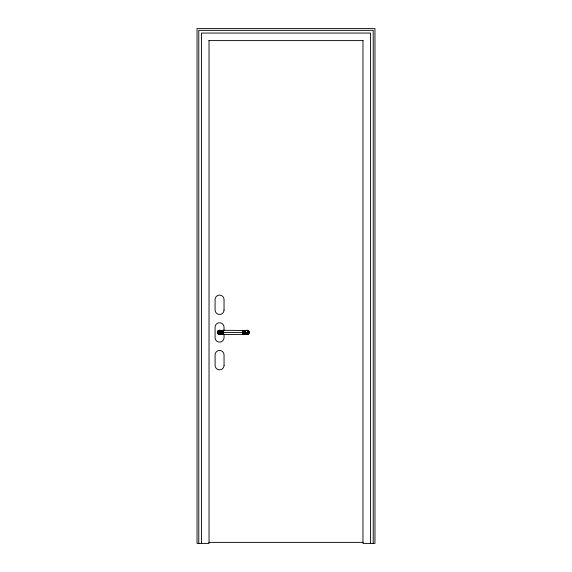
<?xml version="1.0" encoding="UTF-8"?>
<svg xmlns="http://www.w3.org/2000/svg" width="572" height="572" viewBox="0 0 572 572"><rect width="100%" height="100%" fill="white"/><g stroke="black" fill="none" stroke-linecap="round" stroke-linejoin="round"><path stroke-width="0.86" d="M248.87 333.512L248.87 331.367L247.011 330.287L248.641 332.439L248.084 334.298L247.011 334.591L247.69 334.341L248.641 332.439L248.084 330.58L248.899 332.439L248.084 334.298L249.085 332.997L248.87 331.367M217.718 331.367L217.718 333.512L219.584 334.591L218.011 332.439L219.026 330.366L219.584 330.287L218.011 332.439L219.026 334.513L217.832 332.439L218.061 330.916L219.026 330.366L217.832 332.439L218.061 333.962L217.632 332.439L218.061 330.916L217.503 331.882L217.718 333.512M247.419 334.048L248.641 332.439L247.69 330.537L223.101 330.287L221.521 330.566L220.935 332.439L221.521 334.313L223.101 334.591L247.69 334.341L245.774 334.491L246.239 334.398L246.418 332.439L244.773 334.591L244.437 334.127M219.584 334.591L219.877 330.323L223.101 330.916L222.351 332.439L223.101 333.962L221.607 332.439L223.101 330.366L223.101 334.591L220.935 332.439L223.101 330.287L220.935 332.439L223.101 334.52L221.607 332.439L223.101 330.923L220.935 330.323L219.741 330.652L218.711 332.439L219.877 334.556L221.192 334.427L219.798 334.227L218.711 332.439L219.877 330.323L219.419 330.33L220.771 331.024M221.521 330.566L220.263 332.439L221.521 334.313L220.935 334.556L219.748 332.439L220.935 330.323L221.235 330.838M223.101 331.367L222.351 332.439L223.101 333.512M242.449 333.512L243.415 332.439L242.449 330.58L244.387 332.439L244.308 334.341L245.803 332.439L245.502 330.738M247.011 330.287L247.69 330.537L244.308 330.537L244.387 332.439L242.449 334.591L242.449 330.287L244.387 332.439L242.449 334.305L243.415 332.439L242.449 331.367M243.143 331.038L244.523 330.387M219.741 330.652L221.192 330.452M208.816 40.605L363.184 40.605M249.156 332.439L217.431 332.439M208.816 542.378L363.184 542.378M219.798 334.227L221.192 334.427M247.454 330.723L248.262 332.439M373.216 543.4L373.216 30.345L198.784 30.345L198.784 543.4M370.506 543.4L370.506 33.062L201.494 33.062L201.494 543.4M362.963 40.605L362.963 543.4L374.96 543.4L374.96 28.6L197.04 28.6L197.04 543.4L209.037 543.4L209.037 40.605M224.038 330.709L224.038 327.241A4.483 4.483 0 0 0 219.562 322.758A4.483 4.483 0 0 0 215.079 327.241L215.079 337.637A4.483 4.483 0 0 0 219.562 342.12A4.483 4.483 0 0 0 224.038 337.637L224.038 334.17M220.656 334.298A2.152 2.152 0 0 1 217.818 333.669A2.152 2.152 0 0 1 218.197 330.795A2.152 2.152 0 0 1 221.099 330.916M245.488 330.916A2.152 2.152 0 0 1 248.391 330.788A2.152 2.152 0 0 1 248.77 333.669A2.152 2.152 0 0 1 245.931 334.298M224.06 365.329L224.038 354.933A4.483 4.483 0 0 0 219.548 350.464A4.483 4.483 0 0 0 215.079 354.947L215.101 365.351A4.483 4.483 0 0 0 219.591 369.819A4.483 4.483 0 0 0 224.06 365.329M224.038 309.988L224.038 299.592A4.483 4.483 0 0 0 219.562 295.109A4.483 4.483 0 0 0 215.079 299.592L215.079 309.988A4.483 4.483 0 0 0 219.562 314.464A4.483 4.483 0 0 0 224.038 309.988"/></g></svg>
